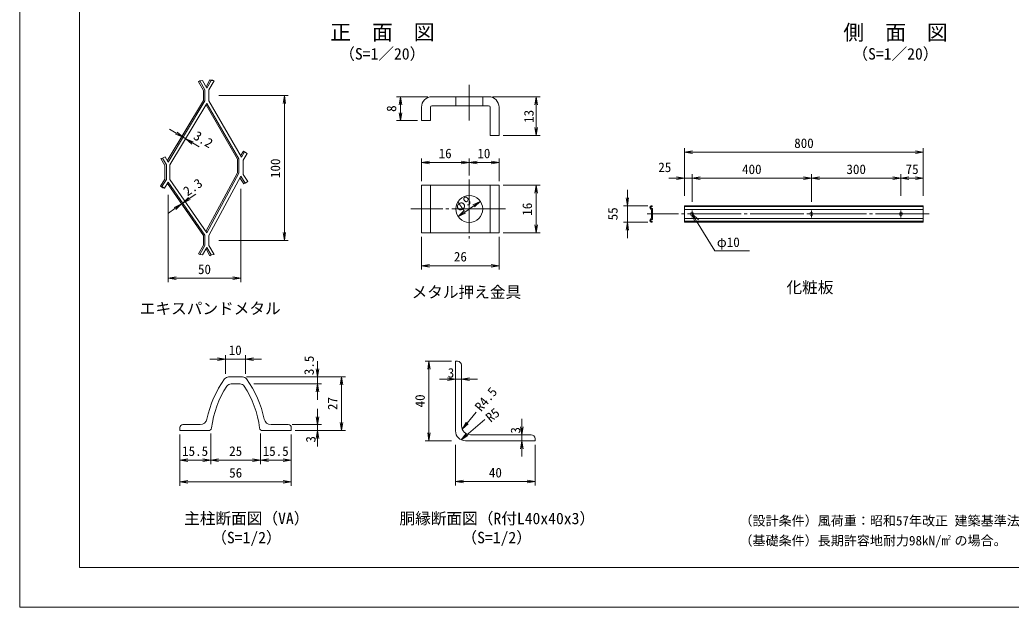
# Model space of a CAD drawing. Units: millimetres, scale not verified, with parts at other scales. Extents: x -4200 to 4200, y -2970 to 2970.
# Drawn here: x -4200 to 784, y -2970 to -16 of the extents above; entities that cross this region are included whole.
import ezdxf
from ezdxf.enums import TextEntityAlignment as Align

# ---------------------------------------------------------------- set-up
doc = ezdxf.new("R2010")
doc.units = ezdxf.units.MM
doc.header["$LTSCALE"] = 15
doc.linetypes.add('LONG_CHAIN', pattern=[21, 18, -1, 1, -1])
doc.layers.add('0-0_D-TTL-TXT', color=7, linetype='Continuous')
for name, color, linetype, lineweight in [('0-1_D-STR1', 1, 'Continuous', 9), ('0-2_D-BMK', 2, 'LONG_CHAIN', 9), ('0-3_D-STR-DIM', 7, 'Continuous', 9), ('0-7_D-STR3', 3, 'Continuous', 9), ('0-8_0', 7, 'Continuous', 9), ('0-9_D-STR-TXT', 7, 'Continuous', 9), ('0-A_D-STR2', 7, 'Continuous', 9), ('0-B_D-TTL', 2, 'Continuous', 9)]:
    doc.layers.add(name, color=color, linetype=linetype, lineweight=lineweight)
doc.styles.add('ＭＳ ゴシック', font='')
doc.styles.get('ＭＳ ゴシック').set_extended_font_data('MS Gothic')

# ---------------------------------------------------------------- blocks, each defined once
blk = doc.blocks.new('_Open')
at = {"layer": '0-8_0'}
blk.add_line((-15, 2.5), (0, 0), dxfattribs=at)
blk.add_lwpolyline([(-15, -2.5), (0, 0), (-15, 0)], dxfattribs=at)
blk = doc.blocks.new('MLeader15')
at = {"layer": '0-9_D-STR-TXT'}
blk.add_line((-819.1, -993.89), (-798.15, -1027.97), dxfattribs=at)
for points in [[(-807.28, -1033.58), (-819.1, -993.89), (-789.02, -1022.35)], [(-798.15, -1027.97), (-705.92, -1177.98), (-539.32, -1177.98), (-532.12, -1177.98)]]:
    blk.add_lwpolyline(points, dxfattribs=at)

msp = doc.modelspace()

# ---------------------------------------------------------------- linework, layer by layer
at = {"layer": '0-1_D-STR1'}
for p, q in [((-2009.68, -2082.92), (-2009.68, -1732.92)), ((-1999.68, -1732.92), (-2009.68, -1732.92)), ((-1979.68, -1752.92), (-1979.68, -2057.92)), ((-3150.26, -1811.83), (-3080.51, -1811.83)), ((-3137.91, -1846.83), (-3092.86, -1846.83)), ((-3395.38, -2066.83), (-3395.38, -2081.83)), ((-3251.27, -2081.83), (-3395.38, -2081.83)), ((-3293.56, -2051.83), (-3380.38, -2051.83)), ((-2979.5, -2081.83), (-2835.38, -2081.83)), ((-2937.21, -2051.83), (-2850.38, -2051.83)), ((-2835.38, -2066.83), (-2835.38, -2081.83)), ((-1934.68, -2102.92), (-1629.68, -2102.92))]:
    msp.add_line(p, q, dxfattribs=at)
msp.add_lwpolyline([(-1959.68, -2132.92), (-1609.68, -2132.92), (-1609.68, -2122.92)], dxfattribs=at)
for centre, radius, start, end in [((-1999.68, -1752.92), 20, 0, 90), ((-2740.38, -2131.83), 530, 144.25644, 168.25596), ((-3150.26, -1836.83), 25, 90, 144.25644), ((-3080.51, -1836.83), 25, 35.74356, 90), ((-3490.38, -2131.83), 530, 11.74404, 35.74356), ((-2740.38, -2131.83), 500, 146.81334, 172.74916), ((-3137.91, -1871.83), 25, 90, 146.81334), ((-3092.86, -1871.83), 25, 33.18666, 90), ((-3490.38, -2131.83), 500, 7.25084, 33.18666), ((-3293.56, -2016.83), 35, 270, 348.25596), ((-2937.21, -2016.83), 35, 191.74404, 270), ((-3380.38, -2066.83), 15, 90, 180), ((-3251.27, -2066.83), 15, 270, 352.74916), ((-2979.5, -2066.83), 15, 187.25084, 270), ((-2850.38, -2066.83), 15, 0, 90), ((-1959.68, -2082.92), 50, 180.00043, 270), ((-1934.68, -2057.92), 45, 180.00046, 270), ((-1629.68, -2122.92), 20, 0, 90)]:
    msp.add_arc(centre, radius, start, end, dxfattribs=at)
at = {"layer": '0-2_D-BMK'}
for p, q in [((-1940.67, -342.94), (-1940.67, -522.94)), ((-1940.67, -819.49), (-1940.67, -1114.87)), ((-1758.52, -967.18), (-2234.98, -967.18)), ((370.68, -992.33), (-1045.68, -992.33)), ((-820.71, -974.33), (-820.71, -1010.33)), ((-220.71, -974.33), (-220.71, -1010.33)), ((229.29, -974.33), (229.29, -1010.33))]:
    msp.add_line(p, q, dxfattribs=at)
at = {"layer": '0-3_D-STR-DIM'}
for p, q in [((-3199.43, -396.33), (-2850.22, -396.33)), ((-2870.22, -436.33), (-2870.22, -1085.76)), ((-2148.17, -402.94), (-2306.58, -402.94)), ((-2286.58, -442.94), (-2286.58, -482.94)), ((-1823.17, -402.94), (-1584.03, -402.94)), ((-1604.03, -442.94), (-1604.03, -557.94)), ((-2200.67, -522.94), (-2306.58, -522.94)), ((-3413.21, -585.93), (-3447.5, -565.33)), ((-1770.67, -597.94), (-1584.03, -597.94)), ((-3378.92, -606.53), (-3366.19, -614.17)), ((-3331.9, -634.77), (-3297.62, -655.37)), ((-858.21, -901.08), (-858.21, -661.69)), ((-818.21, -681.69), (301.79, -681.69)), ((341.79, -901.08), (341.79, -661.69)), ((-2180.67, -827.18), (-2180.67, -713.01)), ((-2140.67, -733.01), (-1980.67, -733.01)), ((-1940.67, -799.49), (-1940.67, -713.01)), ((-1940.67, -799.49), (-1940.67, -713.01)), ((-1900.67, -733.01), (-1830.67, -733.01)), ((-1790.67, -827.18), (-1790.67, -713.01)), ((-858.21, -871.08), (-858.21, -792.69)), ((-820.71, -931.08), (-820.71, -792.69)), ((-820.71, -901.08), (-820.71, -792.69)), ((-220.71, -931.08), (-220.71, -792.69)), ((-220.71, -931.08), (-220.71, -792.69)), ((229.29, -901.08), (229.29, -792.69)), ((229.29, -901.08), (229.29, -792.69)), ((341.79, -901.08), (341.79, -792.69)), ((-1770.67, -847.18), (-1584.03, -847.18)), ((-898.21, -812.69), (-938.21, -812.69)), ((-820.71, -812.69), (-858.21, -812.69)), ((-780.71, -812.69), (-260.71, -812.69)), ((-780.71, -812.69), (-740.71, -812.69)), ((-180.71, -812.69), (189.29, -812.69)), ((269.29, -812.69), (301.79, -812.69)), ((-3454.04, -895.45), (-3454.04, -1335.81)), ((-3348.22, -914.84), (-3315.35, -892.05)), ((-3089.53, -866.09), (-3089.53, -1335.81)), ((-1604.03, -887.18), (-1604.03, -1047.18)), ((-1146, -911.08), (-1146, -871.08)), ((-3387.2, -941.86), (-3381.1, -937.63)), ((-3420.07, -964.66), (-3452.94, -987.45)), ((-1963.3, -982.81), (-1918.05, -951.55)), ((-1043.73, -951.08), (-1166, -951.08)), ((-1146, -951.08), (-1146, -1033.58)), ((-1043.73, -1033.58), (-1166, -1033.58)), ((-1770.67, -1087.18), (-1584.03, -1087.18)), ((-1146, -1073.58), (-1146, -1113.58)), ((-3199.43, -1125.76), (-2850.22, -1125.76)), ((-2180.67, -1107.18), (-2180.67, -1272.43)), ((-1790.67, -1107.18), (-1790.67, -1272.43)), ((-2140.67, -1252.43), (-1830.67, -1252.43)), ((-3414.04, -1315.81), (-3129.53, -1315.81)), ((-3205.38, -1722.72), (-3245.38, -1722.72)), ((-3165.38, -1796.92), (-3165.38, -1702.72)), ((-3165.38, -1722.72), (-3065.38, -1722.72)), ((-3065.38, -1796.92), (-3065.38, -1702.72)), ((-3025.38, -1722.72), (-2985.38, -1722.72)), ((-2702.74, -1771.83), (-2702.74, -1731.83)), ((-2029.68, -1732.92), (-2163.02, -1732.92)), ((-2143.02, -1772.92), (-2143.02, -2092.92)), ((-3060.51, -1811.83), (-2682.74, -1811.83)), ((-3045.38, -1811.83), (-2562.59, -1811.83)), ((-2702.74, -1811.83), (-2702.74, -1846.83)), ((-2049.68, -1822.88), (-2089.68, -1822.88)), ((-2009.68, -1822.88), (-1979.68, -1822.88)), ((-1939.68, -1822.88), (-1899.68, -1822.88)), ((-3023.53, -1846.83), (-2682.74, -1846.83)), ((-2702.74, -1886.83), (-2702.74, -1926.83)), ((-2582.59, -2041.83), (-2582.59, -1851.83)), ((-2702.74, -2011.83), (-2702.74, -1971.83)), ((-1905.26, -1989.85), (-1975.36, -2072.62)), ((-1862.27, -2025.45), (-1980.16, -2126.52)), ((-1676.35, -2062.92), (-1676.35, -2022.92)), ((-2830.38, -2051.83), (-2682.74, -2051.83)), ((-2815.38, -2081.83), (-2682.74, -2081.83)), ((-2815.38, -2081.83), (-2562.59, -2081.83)), ((-2702.74, -2081.83), (-2702.74, -2051.83)), ((-3395.38, -2101.83), (-3395.38, -2250.19)), ((-3395.38, -2101.83), (-3395.38, -2359.15)), ((-3240.38, -2097.16), (-3240.38, -2250.19)), ((-3240.38, -2097.16), (-3240.38, -2250.19)), ((-2990.38, -2097.16), (-2990.38, -2250.19)), ((-2990.38, -2097.16), (-2990.38, -2250.19)), ((-2835.38, -2101.83), (-2835.38, -2250.19)), ((-2835.38, -2101.83), (-2835.38, -2359.15)), ((-2702.74, -2121.83), (-2702.74, -2161.83)), ((-2029.68, -2132.92), (-2163.02, -2132.92)), ((-1676.35, -2102.92), (-1676.35, -2132.92)), ((-2009.68, -2152.92), (-2009.68, -2358.62)), ((-1676.35, -2172.92), (-1676.35, -2212.92)), ((-1609.68, -2152.92), (-1609.68, -2358.62)), ((-3355.38, -2230.19), (-3280.38, -2230.19)), ((-3200.38, -2230.19), (-3030.38, -2230.19)), ((-2950.38, -2230.19), (-2875.38, -2230.19)), ((-3355.38, -2339.15), (-2875.38, -2339.15)), ((-1969.68, -2338.62), (-1649.68, -2338.62))]:
    msp.add_line(p, q, dxfattribs=at)
at = {"layer": '0-7_D-STR3'}
for p, q in [((-2128.17, -402.94), (-1843.17, -402.94)), ((-2128.17, -447.94), (-1843.17, -447.94)), ((-2008.17, -402.94), (-2008.17, -447.94)), ((-1873.17, -402.94), (-1873.17, -447.94)), ((-2180.67, -522.94), (-2180.67, -455.44)), ((-2135.67, -522.94), (-2135.67, -455.44)), ((-1835.67, -597.94), (-1835.67, -455.44)), ((-1790.67, -597.94), (-1790.67, -455.44)), ((-2135.67, -522.94), (-2180.67, -522.94)), ((-1790.67, -597.94), (-1835.67, -597.94)), ((-2135.67, -1087.18), (-2135.67, -847.18)), ((-1835.67, -1087.18), (-1835.67, -847.18)), ((-1790.67, -1087.18), (-1790.67, -847.18)), ((-1023.73, -969.08), (-1023.73, -1015.58)), ((-1020.73, -951.59), (-1020.73, -956.72)), ((-1019.23, -967.43), (-1019.23, -1017.23)), ((341.79, -951.08), (-858.21, -951.08)), ((-858.21, -951.08), (-858.21, -1033.58)), ((341.79, -955.58), (-858.21, -955.58)), ((341.79, -969.08), (-858.21, -969.08)), ((341.79, -951.08), (341.79, -1033.58)), ((-1020.73, -1027.93), (-1020.73, -1033.06)), ((341.79, -1015.58), (-858.21, -1015.58)), ((341.79, -1029.08), (-858.21, -1029.08)), ((341.79, -1033.58), (-858.21, -1033.58)), ((-2180.67, -1087.18), (-1790.67, -1087.18))]:
    msp.add_line(p, q, dxfattribs=at)
msp.add_lwpolyline([(-2180.67, -1087.18), (-2180.67, -847.18), (-1790.67, -847.18)], dxfattribs=at)
for centre, radius in [((-1940.67, -967.18), 67.5), ((-820.71, -992.33), 7.5), ((-220.71, -992.33), 7.5), ((229.29, -992.33), 7.5)]:
    msp.add_circle(centre, radius, dxfattribs=at)
for centre, radius, start, end in [((-2128.17, -455.44), 52.5, 90, 180), ((-2128.17, -455.44), 7.5, 90, 180), ((-1843.17, -455.44), 52.5, 0, 90), ((-1843.17, -455.44), 7.5, 0, 90), ((-1023.73, -960.08), 9, 70.52868, 269.99967), ((-1023.73, -960.08), 4.5, 48.18947, 281.53729), ((-1022.23, -967.43), 3, 0, 101.53718), ((-1023.73, -1024.58), 9, 90.00033, 289.47131), ((-1023.73, -1024.58), 4.5, 78.46349, 311.81055), ((-1022.23, -1017.23), 3, 258.46283, 0.00055)]:
    msp.add_arc(centre, radius, start, end, dxfattribs=at)
at = {"layer": '0-A_D-STR2'}
for p, q in [((-3295.52, -323.42), (-3301.94, -327.14)), ((-3276.72, -370.79), (-3301.94, -327.14)), ((-3281.18, -321.83), (-3295.52, -323.42)), ((-3281.18, -321.83), (-3295.52, -323.42)), ((-3269.29, -368.8), (-3295.52, -323.42)), ((-3269.29, -368.8), (-3295.52, -323.42)), ((-3281.18, -321.83), (-3259.36, -360.02)), ((-3281.18, -321.83), (-3259.36, -360.02)), ((-3237.55, -321.83), (-3259.36, -360.02)), ((-3237.55, -321.83), (-3259.36, -360.02)), ((-3249.43, -368.8), (-3223.21, -323.42)), ((-3249.43, -368.8), (-3223.21, -323.42)), ((-3244, -318.15), (-3229.66, -319.74)), ((-3237.55, -321.83), (-3223.21, -323.42)), ((-3237.55, -321.83), (-3223.21, -323.42)), ((-3223.21, -323.42), (-3229.66, -319.74)), ((-3276.72, -422), (-3276.72, -370.79)), ((-3269.29, -424.63), (-3269.29, -368.8)), ((-3269.29, -424.05), (-3269.29, -368.8)), ((-3249.43, -423.86), (-3249.43, -368.8)), ((-3249.43, -424.63), (-3249.43, -368.8)), ((-3276.72, -422), (-3458.39, -724.4)), ((-3269.29, -424.05), (-3454.13, -731.72)), ((-3259.36, -436.36), (-3445.28, -745.82)), ((-3263.73, -443.63), (-3106.09, -716.69)), ((-3259.36, -436.36), (-3098.66, -714.7)), ((-3249.43, -423.86), (-3085.81, -707.27)), ((-3090.17, -700.01), (-3076.32, -676.23)), ((-3076.84, -721.38), (-3057.08, -687.44)), ((-3069.91, -679.97), (-3076.32, -676.23)), ((-3482.86, -711.88), (-3490.94, -712.77)), ((-3470.52, -747.83), (-3490.94, -712.77)), ((-3470.03, -704.41), (-3482.86, -711.88)), ((-3463.1, -745.82), (-3482.86, -711.88)), ((-3454.13, -731.72), (-3470.03, -704.41)), ((-3463.1, -745.82), (-3463.1, -819)), ((-3445.28, -745.82), (-3445.28, -819)), ((-3106.09, -716.69), (-3106.09, -786)), ((-3098.66, -714.7), (-3098.66, -787.87)), ((-3076.84, -721.38), (-3076.84, -794.55)), ((-3470.52, -747.83), (-3470.52, -816.84)), ((-3106.09, -786), (-3264.11, -1080.3)), ((-3098.66, -787.87), (-3259.36, -1087.15)), ((-3076.84, -794.55), (-3054.53, -829.62)), ((-3470.52, -816.84), (-3493.57, -853.07)), ((-3463.1, -819), (-3485.41, -854.07)), ((-3454.04, -832.42), (-3472.88, -862.03)), ((-3458.36, -839.22), (-3276.72, -1101.21)), ((-3454.04, -832.42), (-3269.29, -1098.88)), ((-3445.28, -819), (-3259.36, -1087.15)), ((-3089.53, -802.25), (-3249.43, -1100.04)), ((-3093.56, -809.75), (-3073.32, -841.57)), ((-3073.32, -841.57), (-3067.06, -837.59)), ((-3481.05, -861.04), (-3493.57, -853.07)), ((-3472.88, -862.03), (-3481.05, -861.04)), ((-3276.72, -1101.21), (-3276.72, -1149.49)), ((-3269.29, -1098.88), (-3269.29, -1151.48)), ((-3249.43, -1100.04), (-3249.43, -1151.48)), ((-3276.72, -1149.49), (-3301.94, -1193.14)), ((-3295.52, -1196.85), (-3301.94, -1193.14)), ((-3269.29, -1151.48), (-3295.52, -1196.85)), ((-3281.18, -1198.45), (-3259.36, -1160.26)), ((-3237.55, -1198.45), (-3259.36, -1160.26)), ((-3249.43, -1151.48), (-3223.21, -1196.85)), ((-3281.18, -1198.45), (-3295.52, -1196.85)), ((-3237.55, -1198.45), (-3223.21, -1196.85))]:
    msp.add_line(p, q, dxfattribs=at)
for points in [[(-3237.55, -321.83), (-3244, -318.15), (-3263.64, -352.54)], [(-3085.81, -707.27), (-3069.91, -679.97), (-3057.08, -687.44)], [(-3089.53, -802.25), (-3067.06, -837.59), (-3054.53, -829.62)], [(-3472.88, -862.03), (-3485.41, -854.07), (-3493.57, -853.07)], [(-3237.55, -1198.45), (-3244, -1202.13), (-3263.64, -1167.74)]]:
    msp.add_lwpolyline(points, dxfattribs=at)
at = {"layer": '0-B_D-TTL', "color": 7}
msp.add_lwpolyline([(-4199.89, -2970.01), (4200.11, -2970.01), (4200.11, 2969.99), (-4199.89, 2969.99)], close=True, dxfattribs=at)
at = {"layer": '0-B_D-TTL'}
msp.add_lwpolyline([(-3899.89, 2769.99), (3900.11, 2769.99), (3900.11, -2770.01), (-3899.89, -2770.01)], close=True, dxfattribs=at)

# ---------------------------------------------------------------- block references
at = {"layer": '0-3_D-STR-DIM', "xscale": 2.666667, "yscale": 2.666667}
for p, rotation in [((-2870.22, -396.33), 90), ((-2286.58, -402.94), 90), ((-1604.03, -402.94), 90), ((-2286.58, -522.94), 270), ((-3378.92, -606.53), 329.00363), ((-1604.03, -597.94), 270), ((-3366.19, -614.17), 149.00363), ((-858.21, -681.69), 180), ((-2180.67, -733.01), 180), ((-1940.67, -733.01), 180), ((-1604.03, -847.18), 90), ((-820.71, -812.69), 180), ((-820.71, -812.69), 180), ((-220.71, -812.69), 180), ((229.29, -812.69), 180), ((-3387.2, -941.86), 34.73502), ((-3381.1, -937.63), 214.73502), ((-1885.13, -928.82), 34.63101), ((-1146, -951.08), 270), ((-1996.21, -1005.54), 214.63101), ((-1146, -1033.58), 90), ((-2870.22, -1125.76), 270), ((-1604.03, -1087.18), 270), ((-2180.67, -1252.43), 180), ((-3454.04, -1315.81), 180), ((-3065.38, -1722.72), 180), ((-2143.02, -1732.92), 90), ((-2702.74, -1811.83), 270), ((-2582.59, -1811.83), 90), ((-1979.68, -1822.88), 180), ((-2702.74, -1846.83), 90), ((-2702.74, -2051.83), 270), ((-2582.59, -2081.83), 270), ((-1976.66, -2074.14), 229.73463), ((-2702.74, -2081.83), 90), ((-2143.02, -2132.92), 270), ((-1676.35, -2102.92), 270), ((-1981.68, -2127.83), 220.61009), ((-1676.35, -2132.92), 90), ((-3395.38, -2230.19), 180), ((-3240.38, -2230.19), 180), ((-2990.38, -2230.19), 180), ((-3395.38, -2339.15), 180), ((-2009.68, -2338.62), 180)]:
    msp.add_blockref('_Open', p, dxfattribs=dict(at, rotation=rotation))
for p in [(341.79, -681.69), (-1940.67, -733.01), (-1790.67, -733.01), (-858.21, -812.69), (-220.71, -812.69), (229.29, -812.69), (341.79, -812.69), (-1790.67, -1252.43), (-3089.53, -1315.81), (-3165.38, -1722.72), (-2009.68, -1822.88), (-3240.38, -2230.19), (-2990.38, -2230.19), (-2835.38, -2230.19), (-2835.38, -2339.15), (-1609.68, -2338.62)]:
    msp.add_blockref('_Open', p, dxfattribs=at)
at = {"layer": '0-9_D-STR-TXT'}
msp.add_blockref('MLeader15', (0, 0), dxfattribs=at)

# ---------------------------------------------------------------- texts
at = {"layer": '0-0_D-TTL-TXT', "style": 'ＭＳ ゴシック'}
for s, height, p in [('正\u3000面\u3000図', 76.98, (-2639.77, -139.8)), ('側\u3000面\u3000図', 76.98, (-60.12, -141.02)), ('（S=1／20）', 57.73, (-2594.28, -233)), ('（S=1／20）', 57.73, (-14.64, -233)), ('化粧板', 57.73, (-346.15, -1407.78)), ('メタル押え金具', 57.73, (-2230.76, -1431.51)), ('エキスパンドメタル', 57.73, (-3597.01, -1513.74)), ('主柱断面図（VA）', 57.73, (-3373.99, -2569.53)), ('胴縁断面図（R付L40x40x3）', 57.73, (-2291.55, -2569.84)), ('（設計条件）風荷重：昭和57年改正 建築基準法・同施行令に基づく風圧力に準拠。', 48.06, (-582.34, -2573.61)), ('（S=1/2）', 57.73, (-3237.54, -2666.02)), ('（S=1/2）', 57.73, (-1979.67, -2666.02)), ('（基礎条件）長期許容地耐力98kN/m の場合。', 48.06, (-582.34, -2673.61)), ('2', 24.08, (463.13, -2637.8))]:
    msp.add_text(s, height=height, dxfattribs=at).set_placement(p, align=Align.BOTTOM_LEFT)
at = {"layer": '0-3_D-STR-DIM', "style": 'ＭＳ ゴシック'}
for s, rotation, p in [('8', 90, (-2293.28, -478.94)), ('13', 90, (-1602.77, -534.19)), ('3.2', 329.004, (-3339.09, -625.14)), ('100', 90, (-2876.97, -811.69)), ('2.3', 34.735, (-3348.98, -916.61)), ('φ9', 34.631, (-1984.4, -994.59)), ('16', 90, (-1610.77, -1001.05)), ('55', 90, (-1180.75, -1024.3)), ('3.5', 90, (-2707.57, -1802.93)), ('R4.5', 50, (-1869.39, -1998.8)), ('27', 90, (-2589.34, -1978.68)), ('40', 90, (-2149.76, -1965.17)), ('R5', 40, (-1823.46, -2053.92)), ('3', 90, (-1670.02, -2096.92)), ('3', 90, (-2699.25, -2142.19))]:
    msp.add_text(s, height=48.06, rotation=rotation, dxfattribs=at).set_placement(p, align=Align.BOTTOM_LEFT)
for s, p in [('800', (-307.09, -674.94)), ('16', (-2094.55, -726.27)), ('10', (-1900.07, -726.27)), ('25', (-990.38, -795.94)), ('400', (-569.21, -805.94)), ('300', (-44.59, -805.94)), ('75', (252.94, -805.94)), ('26', (-2017.9, -1245.68)), ('50', (-3304.41, -1309.06)), ('10', (-3149.78, -1715.97)), ('3', (-2048.78, -1829.76)), ('15.5', (-3384.13, -2223.44)), ('25', (-3147.48, -2223.44)), ('15.5', (-2979.13, -2223.44)), ('56', (-3147.48, -2332.41)), ('40', (-1841.93, -2331.87))]:
    msp.add_text(s, height=48.06, dxfattribs=at).set_placement(p, align=Align.BOTTOM_LEFT)
at = {"layer": '0-9_D-STR-TXT', "style": 'ＭＳ ゴシック'}
msp.add_text('φ10', height=48.06, dxfattribs=at).set_placement((-695.9, -1172.76), align=Align.BOTTOM_LEFT)

doc.saveas('drawing.dxf')
